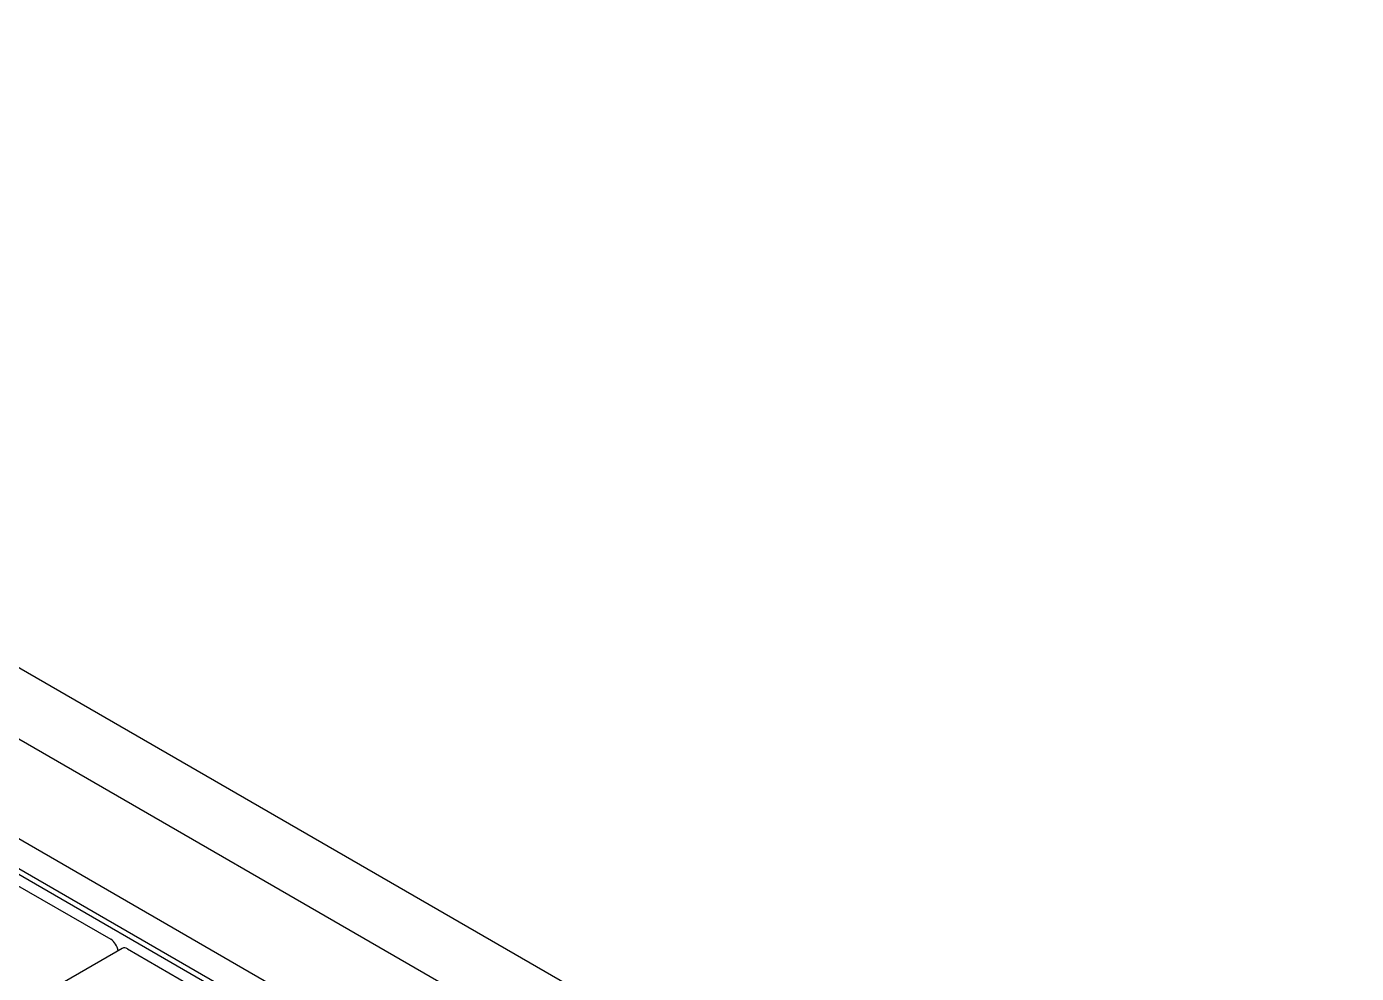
# Model space of a CAD drawing. Header units: millimetres. Extents: x 0 to 11880, y 0 to 8400.
# Drawn here: x 5595 to 6356, y 2004 to 2545 of the extents above; entities that cross this region are included whole.
import ezdxf

# ---------------------------------------------------------------- set-up
doc = ezdxf.new("R2010")
doc.units = ezdxf.units.MM
doc.header["$LTSCALE"] = 20

msp = doc.modelspace()

# ---------------------------------------------------------------- linework, layer by layer
at = {"color": 7, "linetype": 'Continuous', "lineweight": 25}
for p, q in [((6355.66, 1736.59), (3127.72, 3600.04)), ((6320.3, 1716.18), (3092.36, 3579.63)), ((6320.3, 1659.02), (3092.36, 3522.48)), ((6304.04, 1648), (3076.1, 3511.45)), ((6306.87, 1649.64), (3078.93, 3513.09)), ((5580.53, 2059.14), (5642.76, 2023.22)), ((5649.37, 2017.96), (5380.67, 1862.84)), ((5652.37, 2017.66), (5714.6, 1981.74))]:
    msp.add_line(p, q, dxfattribs=at)
for centre, radius, start, end in [((5637.68, 2015.35), 9.36, 7.44622, 57.14065), ((5650.62, 2015.21), 3.02, 54.38242, 114.30712)]:
    msp.add_arc(centre, radius, start, end, dxfattribs=at)

doc.saveas('drawing.dxf')
